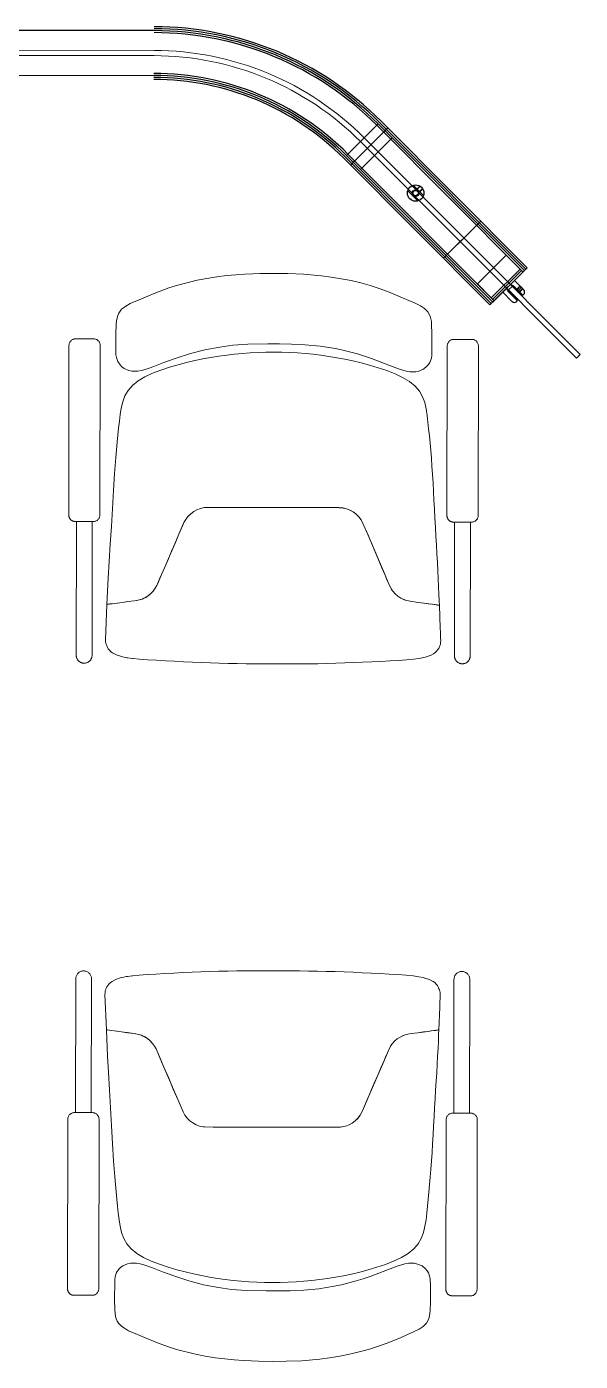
# Model space of a CAD drawing. Header units: inches. Extents: x 54 to 199, y 70 to 109.
# Drawn here: x 133.1 to 133.941, y 78.451 to 80.479 of the extents above; entities that cross this region are included whole.
import ezdxf
from ezdxf.enums import TextEntityAlignment as Align

# ---------------------------------------------------------------- set-up
doc = ezdxf.new("R2010")
doc.units = ezdxf.units.IN
doc.header["$MEASUREMENT"] = 0
for name, pattern in [('CENTER', [2, 1.25, -0.25, 0.25, -0.25]), ('DASHED', [0.75, 0.5, -0.25]), ('DASHED2', [0.375, 0.25, -0.125]), ('HIDDEN', [0.375, 0.25, -0.125]), ('HIDDEN2', [0.1875, 0.125, -0.0625])]:
    doc.linetypes.add(name, pattern=pattern)
doc.layers.add('GLASS-EEE', color=140, linetype='Continuous', lineweight=5)
doc.layers.add('HIDDEN-EEE', color=6, linetype='HIDDEN', lineweight=9)
doc.layers.add('GOLDCLADDING', color=7, linetype='Continuous', true_color=0xffc20a)
doc.layers.add('hatch', color=2, linetype='Continuous')
doc.styles.add('ROMANS', font='romans.shx')

# ---------------------------------------------------------------- blocks, each defined once
blk = doc.blocks.new('GRWRFHRH')
at = {"color": 252, "ltscale": 3}
for p, q in [((-6.6849, 7.8037), (-8.4485, 7.8063)), ((-8.4486, 7.7383), (-6.685, 7.7357)), ((-6.1179, 7.4435), (-6.34, 7.6662)), ((-6.3864, 7.5994), (-6.3297, 7.6559)), ((-6.1243, 7.4371), (-6.3464, 7.6599)), ((-6.1221, 7.4392), (-6.3443, 7.662)), ((-6.12, 7.4414), (-6.3421, 7.6641)), ((-6.3967, 7.6098), (-6.1746, 7.387)), ((-6.3945, 7.6119), (-6.1724, 7.3891)), ((-6.3924, 7.614), (-6.1703, 7.3912)), ((-6.3903, 7.6161), (-6.1682, 7.3933)), ((-6.2452, 7.4578), (-6.1885, 7.5143)), ((-6.1746, 7.387), (-6.1179, 7.4435)), ((-6.1724, 7.3976), (-6.1285, 7.4414)), ((-6.1703, 7.3955), (-6.1264, 7.4392)), ((-6.1703, 7.3912), (-6.1221, 7.4392)), ((-6.1374, 7.4241), (-6.1551, 7.4064)), ((-6.1321, 7.3954), (-6.1462, 7.4096)), ((-6.1264, 7.4011), (-6.1406, 7.4152)), ((-6.1264, 7.4011), (-6.125, 7.4025)), ((-6.1321, 7.3954), (-6.1335, 7.394))]:
    blk.add_line(p, q, dxfattribs=at)
at = {"color": 252, "linetype": 'DASHED2', "ltscale": 50}
for p, q in [((-6.3443, 7.662), (-6.3924, 7.614)), ((-6.3464, 7.6599), (-6.3903, 7.6161)), ((-6.3252, 7.6386), (-6.3464, 7.6599)), ((-6.3231, 7.6408), (-6.3443, 7.662)), ((-6.3712, 7.5928), (-6.3231, 7.6408)), ((-6.3691, 7.5949), (-6.3252, 7.6386)), ((-6.3924, 7.614), (-6.3712, 7.5928)), ((-6.3903, 7.6161), (-6.3691, 7.5949)), ((-6.1497, 7.4626), (-6.1936, 7.4188)), ((-6.1285, 7.4414), (-6.1497, 7.4626)), ((-6.1724, 7.3976), (-6.1285, 7.4414)), ((-6.1936, 7.4188), (-6.1724, 7.3976))]:
    blk.add_line(p, q, dxfattribs=at)
at = {"color": 252, "linetype": 'ByBlock'}
for p, q in [((-6.2909, 7.5689), (-6.2754, 7.5533)), ((-6.2994, 7.5604), (-6.2839, 7.5449))]:
    blk.add_line(p, q, dxfattribs=at)
at = {"color": 252, "linetype": 'HIDDEN2', "ltscale": 0.2}
for p, q in [((-6.281, 7.5676), (-6.2853, 7.5633)), ((-6.2806, 7.5673), (-6.285, 7.5629)), ((-6.277, 7.5638), (-6.2814, 7.5594)), ((-6.2767, 7.5633), (-6.2811, 7.559)), ((-6.2767, 7.5633), (-6.2811, 7.559)), ((-6.1476, 7.4096), (-6.1491, 7.4124)), ((-6.1476, 7.4082), (-6.1392, 7.4166)), ((-6.1469, 7.4089), (-6.1476, 7.4096)), ((-6.1406, 7.4166), (-6.1434, 7.4181)), ((-6.1399, 7.4159), (-6.1406, 7.4166)), ((-6.1289, 7.4156), (-6.1335, 7.411)), ((-6.1285, 7.4152), (-6.1331, 7.4106)), ((-6.125, 7.4117), (-6.1296, 7.4071)), ((-6.1247, 7.4113), (-6.1293, 7.4067))]:
    blk.add_line(p, q, dxfattribs=at)
at = {"color": 252, "ltscale": 0.2}
for p, q in [((-6.1476, 7.4082), (-6.1328, 7.3933)), ((-6.1392, 7.4166), (-6.1243, 7.4018))]:
    blk.add_line(p, q, dxfattribs=at)
at = {"color": 252, "linetype": 'ByBlock'}
blk.add_circle((-6.2874, 7.5569), 0.0125, dxfattribs=at)
at = {"color": 252, "ltscale": 3}
for radius in [0.005, 0.004]:
    blk.add_circle((-6.2874, 7.5569), radius, dxfattribs=at)
for radius in [0.488, 0.485, 0.482, 0.479, 0.417, 0.414, 0.411, 0.408]:
    blk.add_arc((-6.6856, 7.3217), radius, 44.915, 89.915, dxfattribs=at)
at = {"layer": 'GLASS-EEE', "color": 252, "ltscale": 3}
for p, q in [((-6.6849, 7.7737), (-7.0329, 7.7742)), ((-7.0329, 7.7662), (-6.6849, 7.7657)), ((-6.3712, 7.6352), (-6.0429, 7.3059)), ((-6.0372, 7.3116), (-6.3655, 7.6408)), ((-6.0429, 7.3059), (-6.0372, 7.3116))]:
    blk.add_line(p, q, dxfattribs=at)
for radius in [0.452, 0.444]:
    blk.add_arc((-6.6856, 7.3217), radius, 44.915, 89.915, dxfattribs=at)
at = {"layer": 'hatch', "color": 252}
for p, q in [((-6.1232, 7.4099), (-6.1374, 7.4241)), ((-6.141, 7.3922), (-6.1551, 7.4064)), ((-6.1476, 7.4082), (-6.1392, 7.4166)), ((-6.1293, 7.4067), (-6.1335, 7.411)), ((-6.1247, 7.4113), (-6.1289, 7.4156)), ((-6.1243, 7.4018), (-6.1233, 7.4028)), ((-6.1328, 7.3933), (-6.1339, 7.3922))]:
    blk.add_line(p, q, dxfattribs=at)
at = {"layer": 'hatch', "color": 252, "linetype": 'CENTER'}
blk.add_line((-6.1258, 7.4144), (-6.1325, 7.4078), dxfattribs=at)
at = {"layer": 'hatch', "color": 252}
for centre, start, end in [((-6.1268, 7.4064), 314.915, 44.915), ((-6.1374, 7.3958), 224.915, 314.915)]:
    blk.add_arc(centre, 0.005, start, end, dxfattribs=at)
at = {"layer": 'HIDDEN-EEE', "color": 252, "linetype": 'DASHED', "ltscale": 5}
blk.add_line((-6.2097, 7.4931), (-6.2239, 7.479), dxfattribs=at)
at = {"layer": 'HIDDEN-EEE', "color": 252, "linetype": 'HIDDEN2', "ltscale": 300}
for p, q in [((-6.6195, 7.4245, 0.4194), (-6.6485, 7.4171, 0.4194)), ((-6.6047, 7.4272, 0.4194), (-6.6195, 7.4245, 0.4194)), ((-6.5894, 7.4298, 0.4194), (-6.6047, 7.4272, 0.4194)), ((-6.5748, 7.4315, 0.4194), (-6.5894, 7.4298, 0.4194)), ((-6.5605, 7.4328, 0.4194), (-6.5748, 7.4315, 0.4194)), ((-6.5471, 7.4338, 0.4194), (-6.5605, 7.4328, 0.4194)), ((-6.5349, 7.4344, 0.4194), (-6.5471, 7.4338, 0.4194)), ((-6.5236, 7.4348, 0.4194), (-6.5349, 7.4344, 0.4194)), ((-6.5025, 7.4349, 0.4194), (-6.5236, 7.4348, 0.4194)), ((-6.4815, 7.4347, 0.4194), (-6.5025, 7.4349, 0.4194)), ((-6.458, 7.4337, 0.4194), (-6.4815, 7.4347, 0.4194)), ((-6.4304, 7.4312, 0.4194), (-6.458, 7.4337, 0.4194)), ((-6.4156, 7.4293, 0.4194), (-6.4304, 7.4312, 0.4194)), ((-6.4003, 7.4267, 0.4194), (-6.4156, 7.4293, 0.4194)), ((-6.3856, 7.4239, 0.4194), (-6.4003, 7.4267, 0.4194)), ((-6.3709, 7.4203, 0.4194), (-6.3856, 7.4239, 0.4194)), ((-6.6872, 7.4035, 0.4194), (-6.7077, 7.3947, 0.4194)), ((-6.6757, 7.4079, 0.4194), (-6.6872, 7.4035, 0.4194)), ((-6.6622, 7.4128, 0.4194), (-6.6757, 7.4079, 0.4194)), ((-6.6485, 7.4171, 0.4194), (-6.6622, 7.4128, 0.4194)), ((-6.3566, 7.4164, 0.4194), (-6.3709, 7.4203, 0.4194)), ((-6.3429, 7.412, 0.4194), (-6.3566, 7.4164, 0.4194)), ((-6.33, 7.4073, 0.4194), (-6.3429, 7.412, 0.4194)), ((-6.318, 7.4025, 0.4194), (-6.33, 7.4073, 0.4194)), ((-6.3071, 7.3979, 0.4194), (-6.318, 7.4025, 0.4194)), ((-6.7315, 7.3827, 0.4194), (-6.7343, 7.3803, 0.4194)), ((-6.7277, 7.3853, 0.4194), (-6.7315, 7.3827, 0.4194)), ((-6.7213, 7.3889, 0.4194), (-6.7277, 7.3853, 0.4194)), ((-6.7077, 7.3947, 0.4194), (-6.7213, 7.3889, 0.4194)), ((-6.2975, 7.3937, 0.4194), (-6.3071, 7.3979, 0.4194)), ((-6.2893, 7.3901, 0.4194), (-6.2975, 7.3937, 0.4194)), ((-6.2798, 7.3854, 0.4194), (-6.2893, 7.3901, 0.4194)), ((-6.2738, 7.3815, 0.4194), (-6.2798, 7.3854, 0.4194)), ((-6.7419, 7.363, 0.4194), (-6.7423, 7.3574, 0.4194)), ((-6.741, 7.3673, 0.4194), (-6.7419, 7.363, 0.4194)), ((-6.7401, 7.371, 0.4194), (-6.741, 7.3673, 0.4194)), ((-6.7384, 7.3745, 0.4194), (-6.7401, 7.371, 0.4194)), ((-6.7366, 7.3776, 0.4194), (-6.7384, 7.3745, 0.4194)), ((-6.7343, 7.3803, 0.4194), (-6.7366, 7.3776, 0.4194)), ((-6.2687, 7.3764, 0.4194), (-6.2738, 7.3815, 0.4194)), ((-6.2653, 7.3698, 0.4194), (-6.2687, 7.3764, 0.4194)), ((-6.2635, 7.3617, 0.4194), (-6.2653, 7.3698, 0.4194)), ((-6.2631, 7.3561, 0.4194), (-6.2635, 7.3617, 0.4194)), ((-6.7425, 7.3534, 0.4194), (-6.7427, 7.3459, 0.4194)), ((-6.7427, 7.3459, 0.4194), (-6.7427, 7.3111, 0.4194)), ((-6.7427, 7.3459, 0.4194), (-6.7427, 7.3459, 0.4194)), ((-6.7423, 7.3574, 0.4194), (-6.7425, 7.3534, 0.4194)), ((-6.2628, 7.3447, 0.4194), (-6.2631, 7.3561, 0.4194)), ((-6.2627, 7.3362, 0.4194), (-6.2628, 7.3447, 0.4194)), ((-6.8145, 7.0678), (-6.8141, 7.3255)), ((-6.8041, 7.3354), (-6.7767, 7.3354)), ((-6.7667, 7.3254), (-6.7671, 7.0677)), ((-6.6076, 7.3188, 0.4194), (-6.5849, 7.323, 0.4194)), ((-6.5849, 7.323, 0.4194), (-6.565, 7.3256, 0.4194)), ((-6.565, 7.3256, 0.4194), (-6.5422, 7.3273, 0.4194)), ((-6.5422, 7.3273, 0.4194), (-6.5122, 7.328, 0.4194)), ((-6.5122, 7.328, 0.4194), (-6.4941, 7.3278, 0.4194)), ((-6.4941, 7.3278, 0.4194), (-6.476, 7.3275, 0.4194)), ((-6.476, 7.3275, 0.4194), (-6.4553, 7.3264, 0.4194)), ((-6.4553, 7.3264, 0.4194), (-6.4323, 7.3242, 0.4194)), ((-6.4323, 7.3242, 0.4194), (-6.4092, 7.3206, 0.4194)), ((-6.2629, 7.3183, 0.4194), (-6.2627, 7.3278, 0.4194)), ((-6.2627, 7.3278, 0.4194), (-6.2627, 7.3362, 0.4194)), ((-6.2394, 7.3246), (-6.2398, 7.067)), ((-6.202, 7.3346), (-6.2294, 7.3346)), ((-6.1924, 7.0669), (-6.192, 7.3245)), ((-6.7427, 7.3111, 0.4194), (-6.7421, 7.3073, 0.4194)), ((-6.7421, 7.3073, 0.4194), (-6.74, 7.3008, 0.4194)), ((-6.74, 7.3008, 0.4194), (-6.7363, 7.2958, 0.4194)), ((-6.6701, 7.2992, 0.4194), (-6.6512, 7.3062, 0.4194)), ((-6.6512, 7.3062, 0.4194), (-6.6297, 7.3131, 0.4194)), ((-6.6229, 7.3024), (-6.6355, 7.2995)), ((-6.6297, 7.3131, 0.4194), (-6.6076, 7.3188, 0.4194)), ((-6.6106, 7.305), (-6.6229, 7.3024)), ((-6.5985, 7.3071), (-6.6106, 7.305)), ((-6.5865, 7.3092), (-6.5985, 7.3071)), ((-6.5745, 7.3108), (-6.5865, 7.3092)), ((-6.5625, 7.3122), (-6.5745, 7.3108)), ((-6.5506, 7.3133), (-6.5625, 7.3122)), ((-6.5387, 7.3141), (-6.5506, 7.3133)), ((-6.5267, 7.3148), (-6.5387, 7.3141)), ((-6.5148, 7.3151), (-6.5267, 7.3148)), ((-6.5028, 7.3152), (-6.5148, 7.3151)), ((-6.4909, 7.315), (-6.5028, 7.3152)), ((-6.4789, 7.3146), (-6.4909, 7.315)), ((-6.467, 7.314), (-6.4789, 7.3146)), ((-6.455, 7.313), (-6.467, 7.314)), ((-6.4431, 7.3119), (-6.455, 7.313)), ((-6.4312, 7.3104), (-6.4431, 7.3119)), ((-6.4192, 7.3087), (-6.4312, 7.3104)), ((-6.4072, 7.3067), (-6.4192, 7.3087)), ((-6.4092, 7.3206, 0.4194), (-6.398, 7.3182, 0.4194)), ((-6.3951, 7.3044), (-6.4072, 7.3067)), ((-6.398, 7.3182, 0.4194), (-6.3759, 7.3124, 0.4194)), ((-6.3828, 7.3018), (-6.3951, 7.3044)), ((-6.3703, 7.2988), (-6.3828, 7.3018)), ((-6.3759, 7.3124, 0.4194), (-6.365, 7.309, 0.4194)), ((-6.365, 7.309, 0.4194), (-6.3545, 7.3054, 0.4194)), ((-6.3545, 7.3054, 0.4194), (-6.3279, 7.2953, 0.4194)), ((-6.2657, 7.2996, 0.4194), (-6.2635, 7.3061, 0.4194)), ((-6.2635, 7.3061, 0.4194), (-6.263, 7.3099, 0.4194)), ((-6.263, 7.3099, 0.4194), (-6.2629, 7.3183, 0.4194)), ((-6.7363, 7.2958, 0.4194), (-6.7337, 7.2929, 0.4194)), ((-6.7337, 7.2929, 0.4194), (-6.7304, 7.2904, 0.4194)), ((-6.7304, 7.2904, 0.4194), (-6.7234, 7.2875, 0.4194)), ((-6.7234, 7.2875, 0.4194), (-6.7188, 7.2863, 0.4194)), ((-6.7188, 7.2863, 0.4194), (-6.7137, 7.2862, 0.4194)), ((-6.7137, 7.2862, 0.4194), (-6.7095, 7.2863, 0.4194)), ((-6.7095, 7.2863, 0.4194), (-6.7039, 7.2873, 0.4194)), ((-6.7039, 7.2873, 0.4194), (-6.6982, 7.2888, 0.4194)), ((-6.6871, 7.2831), (-6.6987, 7.2776)), ((-6.6982, 7.2888, 0.4194), (-6.6922, 7.2907, 0.4194)), ((-6.6922, 7.2907, 0.4194), (-6.6853, 7.2934, 0.4194)), ((-6.6745, 7.288), (-6.6871, 7.2831)), ((-6.6853, 7.2934, 0.4194), (-6.6701, 7.2992, 0.4194)), ((-6.6614, 7.2923), (-6.6745, 7.288)), ((-6.6483, 7.2961), (-6.6614, 7.2923)), ((-6.6355, 7.2995), (-6.6483, 7.2961)), ((-6.3574, 7.2953), (-6.3703, 7.2988)), ((-6.3443, 7.2915), (-6.3574, 7.2953)), ((-6.3313, 7.2871), (-6.3443, 7.2915)), ((-6.3187, 7.2822), (-6.3313, 7.2871)), ((-6.3279, 7.2953, 0.4194), (-6.3136, 7.2897, 0.4194)), ((-6.3071, 7.2766), (-6.3187, 7.2822)), ((-6.3136, 7.2897, 0.4194), (-6.3019, 7.2863, 0.4194)), ((-6.3019, 7.2863, 0.4194), (-6.2963, 7.2852, 0.4194)), ((-6.2963, 7.2852, 0.4194), (-6.287, 7.2852, 0.4194)), ((-6.287, 7.2852, 0.4194), (-6.2824, 7.2864, 0.4194)), ((-6.2824, 7.2864, 0.4194), (-6.2754, 7.2892, 0.4194)), ((-6.2754, 7.2892, 0.4194), (-6.2703, 7.2937, 0.4194)), ((-6.2703, 7.2937, 0.4194), (-6.2676, 7.2965, 0.4194)), ((-6.2676, 7.2965, 0.4194), (-6.2657, 7.2996, 0.4194)), ((-6.7177, 7.2646), (-6.7243, 7.257)), ((-6.7091, 7.2715), (-6.7177, 7.2646)), ((-6.6987, 7.2776), (-6.7091, 7.2715)), ((-6.2968, 7.2704), (-6.3071, 7.2766)), ((-6.2882, 7.2635), (-6.2968, 7.2704)), ((-6.2816, 7.2558), (-6.2882, 7.2635)), ((-6.7291, 7.2486), (-6.7325, 7.2397)), ((-6.7243, 7.257), (-6.7291, 7.2486)), ((-6.2769, 7.2474), (-6.2816, 7.2558)), ((-6.2736, 7.2385), (-6.2769, 7.2474)), ((-6.7363, 7.2203), (-6.7375, 7.2102)), ((-6.7348, 7.2302), (-6.7363, 7.2203)), ((-6.7325, 7.2397), (-6.7348, 7.2302)), ((-6.2713, 7.229), (-6.2736, 7.2385)), ((-6.2698, 7.2191), (-6.2713, 7.229)), ((-6.7387, 7.1998), (-6.7398, 7.1891)), ((-6.7375, 7.2102), (-6.7387, 7.1998)), ((-6.2687, 7.209), (-6.2698, 7.2191)), ((-6.2676, 7.1986), (-6.2687, 7.209)), ((-6.7398, 7.1891), (-6.7409, 7.1782)), ((-6.2665, 7.1879), (-6.2676, 7.1986)), ((-6.2655, 7.177), (-6.2665, 7.1879)), ((-6.742, 7.1669), (-6.743, 7.1553)), ((-6.7409, 7.1782), (-6.742, 7.1669)), ((-6.2644, 7.1657), (-6.2655, 7.177)), ((-6.2635, 7.154), (-6.2644, 7.1657)), ((-6.743, 7.1553), (-6.7448, 7.1308)), ((-6.2626, 7.142), (-6.2635, 7.154)), ((-6.2618, 7.1295), (-6.2626, 7.142)), ((-6.7448, 7.1308), (-6.7465, 7.1048)), ((-6.261, 7.1167), (-6.2618, 7.1295)), ((-6.7465, 7.1048), (-6.7481, 7.0778)), ((-6.2602, 7.1035), (-6.261, 7.1167)), ((-6.2595, 7.0901), (-6.2602, 7.1035)), ((-6.7481, 7.0778), (-6.7497, 7.0504)), ((-6.6143, 7.0778), (-6.6198, 7.0757)), ((-6.6197, 7.0757), (-6.6143, 7.0778)), ((-6.6087, 7.079), (-6.6143, 7.0778)), ((-6.6143, 7.0778), (-6.6087, 7.079)), ((-6.6067, 7.0791), (-6.6087, 7.079)), ((-6.6087, 7.079), (-6.6067, 7.0791)), ((-6.5938, 7.0793), (-6.6067, 7.0791)), ((-6.6067, 7.0791), (-6.5938, 7.0793)), ((-6.4131, 7.0789), (-6.5938, 7.0793)), ((-6.5938, 7.0793), (-6.413, 7.0789)), ((-6.4039, 7.0789), (-6.4131, 7.0789)), ((-6.413, 7.0789), (-6.4039, 7.0788)), ((-6.4001, 7.0786), (-6.4039, 7.0789)), ((-6.4039, 7.0788), (-6.4001, 7.0786)), ((-6.3926, 7.0772), (-6.4001, 7.0786)), ((-6.4001, 7.0786), (-6.3982, 7.0784)), ((-6.3982, 7.0784), (-6.3926, 7.0772)), ((-6.2588, 7.0765), (-6.2595, 7.0901)), ((-6.7771, 7.0578), (-6.8045, 7.0578)), ((-6.8028, 7.0578), (-6.8031, 6.8545)), ((-6.7788, 7.0578), (-6.7791, 6.8545)), ((-6.6367, 7.0611), (-6.6394, 7.0561)), ((-6.6394, 7.0561), (-6.6367, 7.0611)), ((-6.6367, 7.0611), (-6.633, 7.0659)), ((-6.6333, 7.0656), (-6.6367, 7.0611)), ((-6.6297, 7.0692), (-6.6333, 7.0656)), ((-6.633, 7.0659), (-6.6292, 7.0697)), ((-6.6292, 7.0697), (-6.6297, 7.0692)), ((-6.6246, 7.0731), (-6.6292, 7.0697)), ((-6.6292, 7.0697), (-6.6246, 7.0731)), ((-6.6198, 7.0757), (-6.6246, 7.0731)), ((-6.6246, 7.0731), (-6.6197, 7.0757)), ((-6.3871, 7.0751), (-6.3926, 7.0772)), ((-6.3926, 7.0772), (-6.3872, 7.0751)), ((-6.3872, 7.0751), (-6.3823, 7.0724)), ((-6.3823, 7.0725), (-6.3871, 7.0751)), ((-6.3777, 7.069), (-6.3823, 7.0725)), ((-6.3823, 7.0724), (-6.3777, 7.069)), ((-6.3737, 7.065), (-6.3777, 7.069)), ((-6.3777, 7.069), (-6.374, 7.0653)), ((-6.374, 7.0653), (-6.3703, 7.0604)), ((-6.3703, 7.0604), (-6.3737, 7.065)), ((-6.3669, 7.0539), (-6.3703, 7.0604)), ((-6.3703, 7.0604), (-6.3669, 7.0539)), ((-6.258, 7.0629), (-6.2588, 7.0765)), ((-6.2573, 7.0492), (-6.258, 7.0629)), ((-6.7497, 7.0504), (-6.7514, 7.0232)), ((-6.6544, 7.0216), (-6.647, 7.0387)), ((-6.647, 7.0387), (-6.6525, 7.0258)), ((-6.647, 7.0387), (-6.6394, 7.0561)), ((-6.641, 7.0525), (-6.647, 7.0387)), ((-6.6394, 7.0561), (-6.641, 7.0525)), ((-6.3601, 7.0379), (-6.3669, 7.0539)), ((-6.3669, 7.0539), (-6.3592, 7.0359)), ((-6.3348, 6.9786), (-6.3601, 7.0379)), ((-6.2565, 7.0355), (-6.2573, 7.0492)), ((-6.2298, 7.0569), (-6.2024, 7.0569)), ((-6.2281, 7.0569), (-6.2284, 6.8537)), ((-6.2041, 7.0569), (-6.2044, 6.8536)), ((-6.7514, 7.0232), (-6.7531, 6.9969)), ((-6.6614, 7.0052), (-6.6544, 7.0216)), ((-6.6525, 7.0258), (-6.6582, 7.0127)), ((-6.3592, 7.0359), (-6.3546, 7.025)), ((-6.3546, 7.025), (-6.349, 7.0119)), ((-6.2557, 7.022), (-6.2565, 7.0355)), ((-6.255, 7.0086), (-6.2557, 7.022)), ((-6.7531, 6.9969), (-6.7545, 6.9719)), ((-6.6687, 6.9884), (-6.6614, 7.0052)), ((-6.6636, 7.0002), (-6.6687, 6.9884)), ((-6.6582, 7.0127), (-6.6636, 7.0002)), ((-6.349, 7.0119), (-6.3437, 6.9994)), ((-6.3437, 6.9994), (-6.3386, 6.9875)), ((-6.2542, 6.9956), (-6.255, 7.0086)), ((-6.6736, 6.9771), (-6.6782, 6.9664)), ((-6.676, 6.9716), (-6.6687, 6.9884)), ((-6.6687, 6.9884), (-6.6736, 6.9771)), ((-6.3386, 6.9875), (-6.3338, 6.9762)), ((-6.3315, 6.9707), (-6.3348, 6.9786)), ((-6.3338, 6.9762), (-6.3291, 6.9653)), ((-6.2536, 6.9829), (-6.2542, 6.9956)), ((-6.253, 6.9706), (-6.2536, 6.9829)), ((-6.7545, 6.9719), (-6.7564, 6.9319)), ((-6.6831, 6.9563), (-6.686, 6.9522)), ((-6.686, 6.9522), (-6.6831, 6.9563)), ((-6.6807, 6.9607), (-6.6831, 6.9563)), ((-6.6831, 6.9563), (-6.6807, 6.9607)), ((-6.6807, 6.9607), (-6.676, 6.9716)), ((-6.6782, 6.9664), (-6.6807, 6.9607)), ((-6.3291, 6.9653), (-6.3315, 6.9707)), ((-6.3268, 6.9598), (-6.3291, 6.9653)), ((-6.3291, 6.9653), (-6.3268, 6.9598)), ((-6.3244, 6.9554), (-6.3268, 6.9598)), ((-6.3268, 6.9598), (-6.3224, 6.9525)), ((-6.2524, 6.9588), (-6.253, 6.9706)), ((-6.2519, 6.9476), (-6.2524, 6.9588)), ((-6.7333, 6.9349), (-6.724, 6.9362)), ((-6.7247, 6.9361), (-6.7333, 6.9349)), ((-6.7145, 6.9374), (-6.7247, 6.9361)), ((-6.724, 6.9362), (-6.7145, 6.9374)), ((-6.7145, 6.9374), (-6.7068, 6.9388)), ((-6.7116, 6.9378), (-6.7145, 6.9374)), ((-6.703, 6.94), (-6.7116, 6.9378)), ((-6.7068, 6.9388), (-6.702, 6.9404)), ((-6.7002, 6.9412), (-6.703, 6.94)), ((-6.702, 6.9404), (-6.6975, 6.9425)), ((-6.6933, 6.9453), (-6.7002, 6.9412)), ((-6.6975, 6.9425), (-6.6933, 6.9453)), ((-6.6933, 6.9453), (-6.6898, 6.9482)), ((-6.6914, 6.9468), (-6.6933, 6.9453)), ((-6.686, 6.9522), (-6.6914, 6.9468)), ((-6.6898, 6.9482), (-6.686, 6.9522)), ((-6.3224, 6.9525), (-6.3244, 6.9554)), ((-6.3215, 6.9513), (-6.3224, 6.9525)), ((-6.3224, 6.9525), (-6.3181, 6.9475)), ((-6.3178, 6.9472), (-6.3215, 6.9513)), ((-6.3181, 6.9475), (-6.3143, 6.9443)), ((-6.3143, 6.9443), (-6.3178, 6.9472)), ((-6.3101, 6.9415), (-6.3143, 6.9443)), ((-6.3143, 6.9443), (-6.3101, 6.9415)), ((-6.3052, 6.9392), (-6.3101, 6.9415)), ((-6.3101, 6.9415), (-6.3046, 6.939)), ((-6.3008, 6.9377), (-6.3052, 6.9392)), ((-6.3046, 6.939), (-6.3008, 6.9377)), ((-6.2931, 6.9363), (-6.3008, 6.9377)), ((-6.3008, 6.9377), (-6.2958, 6.9367)), ((-6.2958, 6.9367), (-6.2931, 6.9363)), ((-6.2829, 6.9349), (-6.2931, 6.9363)), ((-6.2931, 6.9363), (-6.2829, 6.9349)), ((-6.2515, 6.937), (-6.2519, 6.9476)), ((-6.2512, 6.9306), (-6.2515, 6.937)), ((-6.7564, 6.9319), (-6.7587, 6.8781)), ((-6.7564, 6.9319), (-6.7487, 6.9329)), ((-6.7556, 6.932), (-6.7564, 6.9319)), ((-6.7564, 6.9319), (-6.7564, 6.9319)), ((-6.7547, 6.9321), (-6.7556, 6.932)), ((-6.7519, 6.9325), (-6.7547, 6.9321)), ((-6.7487, 6.9329), (-6.7519, 6.9325)), ((-6.7487, 6.9329), (-6.7333, 6.9349)), ((-6.7402, 6.934), (-6.7487, 6.9329)), ((-6.7333, 6.9349), (-6.7402, 6.934)), ((-6.275, 6.9338), (-6.2829, 6.9349)), ((-6.2829, 6.9349), (-6.2743, 6.9337)), ((-6.2681, 6.9329), (-6.275, 6.9338)), ((-6.2743, 6.9337), (-6.2675, 6.9328)), ((-6.2628, 6.9322), (-6.2681, 6.9329)), ((-6.2675, 6.9328), (-6.2623, 6.9321)), ((-6.259, 6.9316), (-6.2628, 6.9322)), ((-6.2623, 6.9321), (-6.2584, 6.9316)), ((-6.2562, 6.9313), (-6.259, 6.9316)), ((-6.2584, 6.9316), (-6.2558, 6.9312)), ((-6.2543, 6.931), (-6.2562, 6.9313)), ((-6.2558, 6.9312), (-6.2539, 6.9309)), ((-6.2532, 6.9308), (-6.2543, 6.931)), ((-6.2539, 6.9309), (-6.2512, 6.9306)), ((-6.252, 6.9307), (-6.2532, 6.9308)), ((-6.2512, 6.9306), (-6.252, 6.9307)), ((-6.25, 6.8957), (-6.2512, 6.9306)), ((-6.2498, 6.8899), (-6.25, 6.8957)), ((-6.7587, 6.8781), (-6.7584, 6.8751)), ((-6.7584, 6.8751), (-6.7582, 6.8731)), ((-6.2494, 6.8805), (-6.2498, 6.8899)), ((-6.2495, 6.8738), (-6.2492, 6.8768)), ((-6.2492, 6.8768), (-6.2494, 6.8805)), ((-6.7582, 6.8731), (-6.7577, 6.8712)), ((-6.7577, 6.8712), (-6.7568, 6.8692)), ((-6.7568, 6.8692), (-6.7557, 6.8664)), ((-6.7557, 6.8664), (-6.7545, 6.8644)), ((-6.7545, 6.8644), (-6.7527, 6.8624)), ((-6.7527, 6.8624), (-6.7504, 6.86)), ((-6.7504, 6.86), (-6.7479, 6.8582)), ((-6.7479, 6.8582), (-6.7441, 6.8562)), ((-6.7441, 6.8562), (-6.741, 6.8547)), ((-6.741, 6.8547), (-6.7358, 6.8531)), ((-6.267, 6.8535), (-6.2639, 6.8549)), ((-6.2639, 6.8549), (-6.2601, 6.8569)), ((-6.2601, 6.8569), (-6.2576, 6.8587)), ((-6.2576, 6.8587), (-6.2553, 6.8612)), ((-6.2553, 6.8612), (-6.2535, 6.8631)), ((-6.2535, 6.8631), (-6.2523, 6.8651)), ((-6.2523, 6.8651), (-6.2511, 6.8679)), ((-6.2511, 6.8679), (-6.2502, 6.8699)), ((-6.2502, 6.8699), (-6.2497, 6.8718)), ((-6.2497, 6.8718), (-6.2495, 6.8738)), ((-6.7358, 6.8531), (-6.7329, 6.8522)), ((-6.7329, 6.8522), (-6.7303, 6.8517)), ((-6.7303, 6.8517), (-6.7263, 6.8509)), ((-6.7263, 6.8509), (-6.7247, 6.8508)), ((-6.7247, 6.8508), (-6.7175, 6.8497)), ((-6.7175, 6.8497), (-6.7164, 6.8498)), ((-6.7164, 6.8498), (-6.7068, 6.8486)), ((-6.7068, 6.8486), (-6.6946, 6.8477)), ((-6.6946, 6.8477), (-6.6813, 6.8469)), ((-6.6813, 6.8469), (-6.6676, 6.8462)), ((-6.6676, 6.8462), (-6.6539, 6.8454)), ((-6.6539, 6.8454), (-6.6402, 6.8447)), ((-6.6402, 6.8447), (-6.6265, 6.844)), ((-6.6265, 6.844), (-6.6129, 6.8434)), ((-6.6129, 6.8434), (-6.5993, 6.8429)), ((-6.5993, 6.8429), (-6.5857, 6.8425)), ((-6.5857, 6.8425), (-6.5721, 6.8421)), ((-6.5721, 6.8421), (-6.5585, 6.8419)), ((-6.5585, 6.8419), (-6.5449, 6.8417)), ((-6.5449, 6.8417), (-6.5313, 6.8416)), ((-6.5313, 6.8416), (-6.5176, 6.8416)), ((-6.5176, 6.8416), (-6.504, 6.8415)), ((-6.504, 6.8415), (-6.4904, 6.8415)), ((-6.4904, 6.8415), (-6.4768, 6.8415)), ((-6.4768, 6.8415), (-6.4632, 6.8415)), ((-6.4632, 6.8415), (-6.4496, 6.8416)), ((-6.4496, 6.8416), (-6.436, 6.8418)), ((-6.436, 6.8418), (-6.4224, 6.842)), ((-6.4224, 6.842), (-6.4088, 6.8424)), ((-6.4088, 6.8424), (-6.3952, 6.8429)), ((-6.3952, 6.8429), (-6.3816, 6.8434)), ((-6.3816, 6.8434), (-6.3679, 6.844)), ((-6.3679, 6.844), (-6.3542, 6.8447)), ((-6.3542, 6.8447), (-6.3404, 6.8453)), ((-6.3404, 6.8453), (-6.3267, 6.846)), ((-6.3267, 6.846), (-6.3135, 6.8467)), ((-6.3135, 6.8467), (-6.3013, 6.8476)), ((-6.3013, 6.8476), (-6.2906, 6.8486)), ((-6.2906, 6.8486), (-6.2818, 6.8498)), ((-6.2818, 6.8498), (-6.2751, 6.851)), ((-6.2751, 6.851), (-6.2711, 6.8523)), ((-6.2711, 6.8523), (-6.267, 6.8535)), ((-6.7172, 6.3675), (-6.7075, 6.3685)), ((-6.7075, 6.3685), (-6.6953, 6.3694)), ((-6.6953, 6.3694), (-6.6821, 6.3702)), ((-6.6821, 6.3702), (-6.6683, 6.3709)), ((-6.6683, 6.3709), (-6.6546, 6.3716)), ((-6.6546, 6.3716), (-6.6409, 6.3723)), ((-6.6409, 6.3723), (-6.6272, 6.3729)), ((-6.6272, 6.3729), (-6.6136, 6.3735)), ((-6.6136, 6.3735), (-6.6, 6.374)), ((-6.6, 6.374), (-6.5864, 6.3744)), ((-6.5864, 6.3744), (-6.5728, 6.3747)), ((-6.5728, 6.3747), (-6.5591, 6.3749)), ((-6.5591, 6.3749), (-6.5455, 6.375)), ((-6.5455, 6.375), (-6.5319, 6.375)), ((-6.5319, 6.375), (-6.5183, 6.375)), ((-6.5183, 6.375), (-6.5047, 6.375)), ((-6.5047, 6.375), (-6.4911, 6.375)), ((-6.4911, 6.375), (-6.4775, 6.375)), ((-6.4775, 6.375), (-6.4639, 6.3749)), ((-6.4639, 6.3749), (-6.4503, 6.3748)), ((-6.4503, 6.3748), (-6.4367, 6.3746)), ((-6.4367, 6.3746), (-6.4231, 6.3743)), ((-6.4231, 6.3743), (-6.4095, 6.3739)), ((-6.4095, 6.3739), (-6.3959, 6.3734)), ((-6.3959, 6.3734), (-6.3823, 6.3728)), ((-6.3823, 6.3728), (-6.3686, 6.3722)), ((-6.3686, 6.3722), (-6.3549, 6.3715)), ((-6.3549, 6.3715), (-6.3411, 6.3708)), ((-6.3411, 6.3708), (-6.3274, 6.3701)), ((-6.3274, 6.3701), (-6.3142, 6.3693)), ((-6.3142, 6.3693), (-6.302, 6.3684)), ((-6.302, 6.3684), (-6.2913, 6.3673)), ((-6.8042, 6.1597), (-6.8039, 6.363)), ((-6.7802, 6.1596), (-6.7799, 6.3629)), ((-6.7585, 6.3462), (-6.7576, 6.3481)), ((-6.7576, 6.3481), (-6.7565, 6.3509)), ((-6.7565, 6.3509), (-6.7552, 6.3529)), ((-6.7552, 6.3529), (-6.7534, 6.3549)), ((-6.7534, 6.3549), (-6.7511, 6.3573)), ((-6.7511, 6.3573), (-6.7486, 6.3591)), ((-6.7486, 6.3591), (-6.7449, 6.3611)), ((-6.7449, 6.3611), (-6.7417, 6.3626)), ((-6.7417, 6.3626), (-6.7365, 6.3642)), ((-6.7365, 6.3642), (-6.7336, 6.3651)), ((-6.7336, 6.3651), (-6.731, 6.3655)), ((-6.731, 6.3655), (-6.727, 6.3663)), ((-6.727, 6.3663), (-6.7254, 6.3664)), ((-6.7254, 6.3664), (-6.7182, 6.3675)), ((-6.7182, 6.3675), (-6.7172, 6.3675)), ((-6.2913, 6.3673), (-6.2825, 6.3661)), ((-6.2825, 6.3661), (-6.2758, 6.3649)), ((-6.2758, 6.3649), (-6.2718, 6.3636)), ((-6.2718, 6.3636), (-6.2678, 6.3624)), ((-6.2678, 6.3624), (-6.2646, 6.361)), ((-6.2646, 6.361), (-6.2609, 6.3589)), ((-6.2609, 6.3589), (-6.2584, 6.3571)), ((-6.2584, 6.3571), (-6.2561, 6.3547)), ((-6.2561, 6.3547), (-6.2543, 6.3527)), ((-6.2543, 6.3527), (-6.253, 6.3507)), ((-6.253, 6.3507), (-6.2519, 6.3479)), ((-6.2519, 6.3479), (-6.251, 6.346)), ((-6.2294, 6.1588), (-6.2291, 6.3621)), ((-6.2054, 6.1588), (-6.2051, 6.3621)), ((-6.7595, 6.3392), (-6.7592, 6.3422)), ((-6.7573, 6.2855), (-6.7595, 6.3392)), ((-6.7592, 6.3422), (-6.759, 6.3442)), ((-6.759, 6.3442), (-6.7585, 6.3462)), ((-6.251, 6.346), (-6.2505, 6.344)), ((-6.2502, 6.3354), (-6.2506, 6.3259)), ((-6.2505, 6.344), (-6.2503, 6.342)), ((-6.2503, 6.342), (-6.25, 6.339)), ((-6.25, 6.339), (-6.2502, 6.3354)), ((-6.2508, 6.3201), (-6.2522, 6.2853)), ((-6.2506, 6.3259), (-6.2508, 6.3201)), ((-6.7566, 6.2853), (-6.7573, 6.2855)), ((-6.7573, 6.2855), (-6.7496, 6.2844)), ((-6.7555, 6.2454), (-6.7573, 6.2855)), ((-6.7573, 6.2855), (-6.7573, 6.2855)), ((-6.7556, 6.2852), (-6.7566, 6.2853)), ((-6.7528, 6.2848), (-6.7556, 6.2852)), ((-6.7496, 6.2844), (-6.7528, 6.2848)), ((-6.7411, 6.2833), (-6.7496, 6.2844)), ((-6.7496, 6.2844), (-6.7343, 6.2823)), ((-6.7343, 6.2823), (-6.7411, 6.2833)), ((-6.7257, 6.2812), (-6.7343, 6.2823)), ((-6.7343, 6.2823), (-6.725, 6.2811)), ((-6.7155, 6.2798), (-6.7257, 6.2812)), ((-6.725, 6.2811), (-6.7155, 6.2798)), ((-6.7125, 6.2794), (-6.7155, 6.2798)), ((-6.7155, 6.2798), (-6.7078, 6.2784)), ((-6.704, 6.2771), (-6.7125, 6.2794)), ((-6.7078, 6.2784), (-6.703, 6.2768)), ((-6.7012, 6.2759), (-6.704, 6.2771)), ((-6.703, 6.2768), (-6.6985, 6.2746)), ((-6.6943, 6.2719), (-6.7012, 6.2759)), ((-6.6985, 6.2746), (-6.6943, 6.2719)), ((-6.6924, 6.2703), (-6.6943, 6.2719)), ((-6.6943, 6.2719), (-6.6908, 6.2689)), ((-6.687, 6.2649), (-6.6924, 6.2703)), ((-6.6908, 6.2689), (-6.687, 6.2649)), ((-6.3234, 6.2635), (-6.3191, 6.2685)), ((-6.3188, 6.2688), (-6.3225, 6.2648)), ((-6.3191, 6.2685), (-6.3153, 6.2717)), ((-6.3153, 6.2717), (-6.3188, 6.2688)), ((-6.3111, 6.2745), (-6.3153, 6.2717)), ((-6.3153, 6.2717), (-6.3111, 6.2745)), ((-6.3111, 6.2745), (-6.3056, 6.277)), ((-6.3062, 6.2768), (-6.3111, 6.2745)), ((-6.3018, 6.2782), (-6.3062, 6.2768)), ((-6.3056, 6.277), (-6.3018, 6.2783)), ((-6.2941, 6.2796), (-6.3018, 6.2782)), ((-6.3018, 6.2783), (-6.2968, 6.2792)), ((-6.2968, 6.2792), (-6.2941, 6.2796)), ((-6.2839, 6.281), (-6.2941, 6.2796)), ((-6.2941, 6.2796), (-6.2839, 6.281)), ((-6.2839, 6.281), (-6.2752, 6.2822)), ((-6.2759, 6.2821), (-6.2839, 6.281)), ((-6.2691, 6.283), (-6.2759, 6.2821)), ((-6.2752, 6.2822), (-6.2684, 6.2831)), ((-6.2638, 6.2837), (-6.2691, 6.283)), ((-6.2684, 6.2831), (-6.2632, 6.2838)), ((-6.2599, 6.2842), (-6.2638, 6.2837)), ((-6.2632, 6.2838), (-6.2594, 6.2843)), ((-6.2571, 6.2846), (-6.2599, 6.2842)), ((-6.2594, 6.2843), (-6.2567, 6.2847)), ((-6.2552, 6.2849), (-6.2571, 6.2846)), ((-6.2567, 6.2847), (-6.2549, 6.2849)), ((-6.2541, 6.285), (-6.2552, 6.2849)), ((-6.2549, 6.2849), (-6.2522, 6.2853)), ((-6.253, 6.2852), (-6.2541, 6.285)), ((-6.2529, 6.2682), (-6.2534, 6.257)), ((-6.2522, 6.2853), (-6.253, 6.2852)), ((-6.2525, 6.2788), (-6.2529, 6.2682)), ((-6.2522, 6.2853), (-6.2525, 6.2788)), ((-6.6841, 6.2608), (-6.687, 6.2649)), ((-6.687, 6.2649), (-6.6841, 6.2608)), ((-6.6817, 6.2564), (-6.6841, 6.2608)), ((-6.6841, 6.2608), (-6.6817, 6.2564)), ((-6.6793, 6.2507), (-6.6817, 6.2564)), ((-6.6817, 6.2564), (-6.677, 6.2455)), ((-6.6747, 6.24), (-6.6793, 6.2507)), ((-6.3349, 6.2398), (-6.3302, 6.2507)), ((-6.3302, 6.2507), (-6.3325, 6.2453)), ((-6.3278, 6.2563), (-6.3302, 6.2507)), ((-6.3302, 6.2507), (-6.3278, 6.2563)), ((-6.3278, 6.2563), (-6.3234, 6.2635)), ((-6.3255, 6.2607), (-6.3278, 6.2563)), ((-6.3234, 6.2635), (-6.3255, 6.2607)), ((-6.3225, 6.2648), (-6.3234, 6.2635)), ((-6.2534, 6.257), (-6.254, 6.2453)), ((-6.7542, 6.2205), (-6.7555, 6.2454)), ((-6.677, 6.2455), (-6.6698, 6.2287)), ((-6.6698, 6.2287), (-6.6747, 6.24)), ((-6.6648, 6.2168), (-6.6698, 6.2287)), ((-6.6698, 6.2287), (-6.6626, 6.2118)), ((-6.3359, 6.2375), (-6.3614, 6.1782)), ((-6.3448, 6.2167), (-6.3398, 6.2285)), ((-6.3398, 6.2285), (-6.3349, 6.2398)), ((-6.3325, 6.2453), (-6.3359, 6.2375)), ((-6.2547, 6.233), (-6.2554, 6.2203)), ((-6.254, 6.2453), (-6.2547, 6.233)), ((-6.7527, 6.1941), (-6.7542, 6.2205)), ((-6.6594, 6.2044), (-6.6648, 6.2168)), ((-6.6626, 6.2118), (-6.6556, 6.1955)), ((-6.3502, 6.2043), (-6.3448, 6.2167)), ((-6.2561, 6.2072), (-6.257, 6.1939)), ((-6.2554, 6.2203), (-6.2561, 6.2072)), ((-6.751, 6.1669), (-6.7527, 6.1941)), ((-6.6538, 6.1912), (-6.6594, 6.2044)), ((-6.6556, 6.1955), (-6.6483, 6.1783)), ((-6.6483, 6.1783), (-6.6538, 6.1912)), ((-6.3605, 6.1802), (-6.3558, 6.1911)), ((-6.3558, 6.1911), (-6.3502, 6.2043)), ((-6.257, 6.1939), (-6.2578, 6.1804)), ((-6.7495, 6.1395), (-6.751, 6.1669)), ((-6.6423, 6.1645), (-6.6483, 6.1783)), ((-6.6483, 6.1783), (-6.6408, 6.1609)), ((-6.3682, 6.1623), (-6.3605, 6.1802)), ((-6.3614, 6.1782), (-6.3682, 6.1623)), ((-6.2586, 6.1667), (-6.2594, 6.153)), ((-6.2578, 6.1804), (-6.2586, 6.1667)), ((-6.8159, 6.1497), (-6.8163, 5.892)), ((-6.7785, 6.1596), (-6.8059, 6.1597)), ((-6.7689, 5.892), (-6.7685, 6.1496)), ((-6.6408, 6.1609), (-6.6423, 6.1645)), ((-6.638, 6.1559), (-6.6408, 6.1609)), ((-6.6408, 6.1609), (-6.638, 6.1559)), ((-6.6346, 6.1513), (-6.638, 6.1559)), ((-6.638, 6.1559), (-6.6343, 6.151)), ((-6.631, 6.1477), (-6.6346, 6.1513)), ((-6.6343, 6.151), (-6.6306, 6.1473)), ((-6.6306, 6.1473), (-6.631, 6.1477)), ((-6.626, 6.1439), (-6.6306, 6.1473)), ((-6.6306, 6.1473), (-6.626, 6.1439)), ((-6.3791, 6.1472), (-6.3836, 6.1438)), ((-6.3836, 6.1438), (-6.3791, 6.1472)), ((-6.375, 6.1512), (-6.3791, 6.1472)), ((-6.3791, 6.1472), (-6.3753, 6.1509)), ((-6.3753, 6.1509), (-6.3716, 6.1558)), ((-6.3716, 6.1558), (-6.375, 6.1512)), ((-6.3682, 6.1623), (-6.3716, 6.1558)), ((-6.3716, 6.1558), (-6.3682, 6.1623)), ((-6.2594, 6.153), (-6.2602, 6.1393)), ((-6.2415, 5.8912), (-6.2411, 6.1488)), ((-6.2311, 6.1588), (-6.2037, 6.1588)), ((-6.1937, 6.1488), (-6.1941, 5.8911)), ((-6.748, 6.1125), (-6.7495, 6.1395)), ((-6.6211, 6.1412), (-6.626, 6.1439)), ((-6.626, 6.1439), (-6.6211, 6.1412)), ((-6.6157, 6.1391), (-6.6211, 6.1412)), ((-6.6211, 6.1412), (-6.6157, 6.1391)), ((-6.6101, 6.1379), (-6.6157, 6.1391)), ((-6.6157, 6.1391), (-6.6101, 6.1379)), ((-6.6081, 6.1378), (-6.6101, 6.1379)), ((-6.6101, 6.1379), (-6.6081, 6.1378)), ((-6.5952, 6.1375), (-6.6081, 6.1378)), ((-6.6081, 6.1378), (-6.5952, 6.1375)), ((-6.4145, 6.1374), (-6.5952, 6.1375)), ((-6.5952, 6.1375), (-6.4144, 6.1374)), ((-6.4053, 6.1374), (-6.4145, 6.1374)), ((-6.4144, 6.1374), (-6.4053, 6.1374)), ((-6.4015, 6.1377), (-6.4053, 6.1374)), ((-6.4053, 6.1374), (-6.4015, 6.1377)), ((-6.394, 6.1391), (-6.4015, 6.1377)), ((-6.4015, 6.1377), (-6.3996, 6.1378)), ((-6.3996, 6.1378), (-6.394, 6.1391)), ((-6.3885, 6.1411), (-6.394, 6.1391)), ((-6.394, 6.1391), (-6.3885, 6.1411)), ((-6.3836, 6.1438), (-6.3885, 6.1411)), ((-6.3885, 6.1411), (-6.3836, 6.1438)), ((-6.2609, 6.1258), (-6.2617, 6.1124)), ((-6.2602, 6.1393), (-6.2609, 6.1258)), ((-6.7464, 6.0865), (-6.748, 6.1125)), ((-6.2617, 6.1124), (-6.2625, 6.0992)), ((-6.7446, 6.062), (-6.7464, 6.0865)), ((-6.2633, 6.0863), (-6.2642, 6.0739)), ((-6.2625, 6.0992), (-6.2633, 6.0863)), ((-6.2642, 6.0739), (-6.2651, 6.0618)), ((-6.7436, 6.0504), (-6.7446, 6.062)), ((-6.7426, 6.0391), (-6.7436, 6.0504)), ((-6.2661, 6.0502), (-6.2671, 6.0389)), ((-6.2651, 6.0618), (-6.2661, 6.0502)), ((-6.7415, 6.0281), (-6.7426, 6.0391)), ((-6.7404, 6.0175), (-6.7415, 6.0281)), ((-6.2682, 6.028), (-6.2693, 6.0173)), ((-6.2671, 6.0389), (-6.2682, 6.028)), ((-6.7393, 6.0071), (-6.7404, 6.0175)), ((-6.7381, 5.9969), (-6.7393, 6.0071)), ((-6.2704, 6.0069), (-6.2716, 5.9967)), ((-6.2693, 6.0173), (-6.2704, 6.0069)), ((-6.7366, 5.9871), (-6.7381, 5.9969)), ((-6.7343, 5.9776), (-6.7366, 5.9871)), ((-6.2732, 5.9869), (-6.2754, 5.9774)), ((-6.2716, 5.9967), (-6.2732, 5.9869)), ((-6.731, 5.9686), (-6.7343, 5.9776)), ((-6.7262, 5.9603), (-6.731, 5.9686)), ((-6.2788, 5.9685), (-6.2836, 5.9601)), ((-6.2754, 5.9774), (-6.2788, 5.9685)), ((-6.7197, 5.9526), (-6.7262, 5.9603)), ((-6.7111, 5.9457), (-6.7197, 5.9526)), ((-6.7007, 5.9395), (-6.7111, 5.9457)), ((-6.2987, 5.9455), (-6.3091, 5.9394)), ((-6.2901, 5.9524), (-6.2987, 5.9455)), ((-6.2836, 5.9601), (-6.2901, 5.9524)), ((-6.7384, 5.9215, 0.4194), (-6.7357, 5.9243, 0.4194)), ((-6.7357, 5.9243, 0.4194), (-6.7324, 5.9268, 0.4194)), ((-6.7324, 5.9268, 0.4194), (-6.7254, 5.9297, 0.4194)), ((-6.7254, 5.9297, 0.4194), (-6.7208, 5.9309, 0.4194)), ((-6.7208, 5.9309, 0.4194), (-6.7157, 5.931, 0.4194)), ((-6.7157, 5.931, 0.4194), (-6.7115, 5.9309, 0.4194)), ((-6.7115, 5.9309, 0.4194), (-6.7059, 5.9299, 0.4194)), ((-6.7059, 5.9299, 0.4194), (-6.7002, 5.9284, 0.4194)), ((-6.6891, 5.934), (-6.7007, 5.9395)), ((-6.7002, 5.9284, 0.4194), (-6.6942, 5.9265, 0.4194)), ((-6.6942, 5.9265, 0.4194), (-6.6874, 5.9238, 0.4194)), ((-6.6765, 5.9291), (-6.6891, 5.934)), ((-6.6874, 5.9238, 0.4194), (-6.6722, 5.9178, 0.4194)), ((-6.6635, 5.9248), (-6.6765, 5.9291)), ((-6.6504, 5.9209), (-6.6635, 5.9248)), ((-6.3464, 5.9246), (-6.3595, 5.9208)), ((-6.3333, 5.929), (-6.3464, 5.9246)), ((-6.3208, 5.9339), (-6.3333, 5.929)), ((-6.3299, 5.9208, 0.4194), (-6.3156, 5.9263, 0.4194)), ((-6.3091, 5.9394), (-6.3208, 5.9339)), ((-6.3156, 5.9263, 0.4194), (-6.3039, 5.9297, 0.4194)), ((-6.3039, 5.9297, 0.4194), (-6.2983, 5.9307, 0.4194)), ((-6.2983, 5.9307, 0.4194), (-6.289, 5.9307, 0.4194)), ((-6.289, 5.9307, 0.4194), (-6.2844, 5.9295, 0.4194)), ((-6.2844, 5.9295, 0.4194), (-6.2774, 5.9267, 0.4194)), ((-6.2774, 5.9267, 0.4194), (-6.2723, 5.9222, 0.4194)), ((-6.2723, 5.9222, 0.4194), (-6.2697, 5.9194, 0.4194)), ((-6.7449, 5.8714, 0.4194), (-6.7447, 5.9062, 0.4194)), ((-6.7447, 5.9062, 0.4194), (-6.7442, 5.91, 0.4194)), ((-6.7442, 5.91, 0.4194), (-6.7421, 5.9165, 0.4194)), ((-6.7421, 5.9165, 0.4194), (-6.7384, 5.9215, 0.4194)), ((-6.6722, 5.9178, 0.4194), (-6.6533, 5.9109, 0.4194)), ((-6.6533, 5.9109, 0.4194), (-6.6318, 5.9039, 0.4194)), ((-6.6375, 5.9175), (-6.6504, 5.9209)), ((-6.625, 5.9145), (-6.6375, 5.9175)), ((-6.6318, 5.9039, 0.4194), (-6.6097, 5.8981, 0.4194)), ((-6.6127, 5.9119), (-6.625, 5.9145)), ((-6.6005, 5.9098), (-6.6127, 5.9119)), ((-6.5885, 5.9077), (-6.6005, 5.9098)), ((-6.5766, 5.906), (-6.5885, 5.9077)), ((-6.5646, 5.9046), (-6.5766, 5.906)), ((-6.5527, 5.9034), (-6.5646, 5.9046)), ((-6.5407, 5.9025), (-6.5527, 5.9034)), ((-6.5288, 5.9019), (-6.5407, 5.9025)), ((-6.5169, 5.9015), (-6.5288, 5.9019)), ((-6.5049, 5.9014), (-6.5169, 5.9015)), ((-6.493, 5.9015), (-6.5049, 5.9014)), ((-6.481, 5.9019), (-6.493, 5.9015)), ((-6.4691, 5.9025), (-6.481, 5.9019)), ((-6.4571, 5.9034), (-6.4691, 5.9025)), ((-6.4452, 5.9045), (-6.4571, 5.9034)), ((-6.4333, 5.9059), (-6.4452, 5.9045)), ((-6.4213, 5.9076), (-6.4333, 5.9059)), ((-6.4093, 5.9096), (-6.4213, 5.9076)), ((-6.3972, 5.9118), (-6.4093, 5.9096)), ((-6.4001, 5.898, 0.4194), (-6.378, 5.9038, 0.4194)), ((-6.3848, 5.9144), (-6.3972, 5.9118)), ((-6.3723, 5.9174), (-6.3848, 5.9144)), ((-6.378, 5.9038, 0.4194), (-6.3671, 5.9072, 0.4194)), ((-6.3595, 5.9208), (-6.3723, 5.9174)), ((-6.3671, 5.9072, 0.4194), (-6.3566, 5.9108, 0.4194)), ((-6.3566, 5.9108, 0.4194), (-6.3299, 5.9208, 0.4194)), ((-6.2697, 5.9194, 0.4194), (-6.2677, 5.9163, 0.4194)), ((-6.2677, 5.9163, 0.4194), (-6.2656, 5.9098, 0.4194)), ((-6.2656, 5.9098, 0.4194), (-6.2651, 5.906, 0.4194)), ((-6.2651, 5.906, 0.4194), (-6.265, 5.8976, 0.4194)), ((-6.8063, 5.882), (-6.7789, 5.882)), ((-6.6097, 5.8981, 0.4194), (-6.587, 5.8938, 0.4194)), ((-6.587, 5.8938, 0.4194), (-6.5672, 5.8911, 0.4194)), ((-6.5672, 5.8911, 0.4194), (-6.5443, 5.8894, 0.4194)), ((-6.5443, 5.8894, 0.4194), (-6.5143, 5.8886, 0.4194)), ((-6.5143, 5.8886, 0.4194), (-6.4963, 5.8887, 0.4194)), ((-6.4963, 5.8887, 0.4194), (-6.4781, 5.889, 0.4194)), ((-6.4781, 5.889, 0.4194), (-6.4574, 5.89, 0.4194)), ((-6.4574, 5.89, 0.4194), (-6.4345, 5.8921, 0.4194)), ((-6.4345, 5.8921, 0.4194), (-6.4114, 5.8957, 0.4194)), ((-6.4114, 5.8957, 0.4194), (-6.4001, 5.898, 0.4194)), ((-6.265, 5.8976, 0.4194), (-6.2648, 5.8881, 0.4194)), ((-6.2648, 5.8881, 0.4194), (-6.2648, 5.8796, 0.4194)), ((-6.2041, 5.8811), (-6.2315, 5.8812)), ((-6.7447, 5.8639, 0.4194), (-6.7449, 5.8714, 0.4194)), ((-6.7449, 5.8714, 0.4194), (-6.7449, 5.8714, 0.4194)), ((-6.7445, 5.8599, 0.4194), (-6.7447, 5.8639, 0.4194)), ((-6.265, 5.8712, 0.4194), (-6.2654, 5.8598, 0.4194)), ((-6.2648, 5.8796, 0.4194), (-6.265, 5.8712, 0.4194)), ((-6.7442, 5.8543, 0.4194), (-6.7445, 5.8599, 0.4194)), ((-6.7432, 5.85, 0.4194), (-6.7442, 5.8543, 0.4194)), ((-6.7423, 5.8463, 0.4194), (-6.7432, 5.85, 0.4194)), ((-6.7407, 5.8428, 0.4194), (-6.7423, 5.8463, 0.4194)), ((-6.7389, 5.8397, 0.4194), (-6.7407, 5.8428, 0.4194)), ((-6.2675, 5.8461, 0.4194), (-6.271, 5.8395, 0.4194)), ((-6.2657, 5.8541, 0.4194), (-6.2675, 5.8461, 0.4194)), ((-6.2654, 5.8598, 0.4194), (-6.2657, 5.8541, 0.4194)), ((-6.7366, 5.837, 0.4194), (-6.7389, 5.8397, 0.4194)), ((-6.7338, 5.8345, 0.4194), (-6.7366, 5.837, 0.4194)), ((-6.73, 5.8319, 0.4194), (-6.7338, 5.8345, 0.4194)), ((-6.7236, 5.8283, 0.4194), (-6.73, 5.8319, 0.4194)), ((-6.7101, 5.8225, 0.4194), (-6.7236, 5.8283, 0.4194)), ((-6.6896, 5.8137, 0.4194), (-6.7101, 5.8225, 0.4194)), ((-6.2998, 5.8223, 0.4194), (-6.3094, 5.8181, 0.4194)), ((-6.2916, 5.8259, 0.4194), (-6.2998, 5.8223, 0.4194)), ((-6.2821, 5.8305, 0.4194), (-6.2916, 5.8259, 0.4194)), ((-6.2761, 5.8344, 0.4194), (-6.2821, 5.8305, 0.4194)), ((-6.271, 5.8395, 0.4194), (-6.2761, 5.8344, 0.4194)), ((-6.6781, 5.8092, 0.4194), (-6.6896, 5.8137, 0.4194)), ((-6.6646, 5.8042, 0.4194), (-6.6781, 5.8092, 0.4194)), ((-6.6509, 5.7999, 0.4194), (-6.6646, 5.8042, 0.4194)), ((-6.3453, 5.8041, 0.4194), (-6.359, 5.7998, 0.4194)), ((-6.3323, 5.8088, 0.4194), (-6.3453, 5.8041, 0.4194)), ((-6.3203, 5.8135, 0.4194), (-6.3323, 5.8088, 0.4194)), ((-6.3094, 5.8181, 0.4194), (-6.3203, 5.8135, 0.4194)), ((-6.6219, 5.7925, 0.4194), (-6.6509, 5.7999, 0.4194)), ((-6.6071, 5.7897, 0.4194), (-6.6219, 5.7925, 0.4194)), ((-6.5918, 5.7871, 0.4194), (-6.6071, 5.7897, 0.4194)), ((-6.5772, 5.7853, 0.4194), (-6.5918, 5.7871, 0.4194)), ((-6.5629, 5.7839, 0.4194), (-6.5772, 5.7853, 0.4194)), ((-6.5495, 5.7829, 0.4194), (-6.5629, 5.7839, 0.4194)), ((-6.5373, 5.7823, 0.4194), (-6.5495, 5.7829, 0.4194)), ((-6.526, 5.7818, 0.4194), (-6.5373, 5.7823, 0.4194)), ((-6.505, 5.7817, 0.4194), (-6.526, 5.7818, 0.4194)), ((-6.4839, 5.7818, 0.4194), (-6.505, 5.7817, 0.4194)), ((-6.4605, 5.7827, 0.4194), (-6.4839, 5.7818, 0.4194)), ((-6.4329, 5.7851, 0.4194), (-6.4605, 5.7827, 0.4194)), ((-6.4181, 5.787, 0.4194), (-6.4329, 5.7851, 0.4194)), ((-6.4028, 5.7896, 0.4194), (-6.4181, 5.787, 0.4194)), ((-6.388, 5.7924, 0.4194), (-6.4028, 5.7896, 0.4194)), ((-6.3733, 5.7959, 0.4194), (-6.388, 5.7924, 0.4194)), ((-6.359, 5.7998, 0.4194), (-6.3733, 5.7959, 0.4194))]:
    blk.add_line(p, q, dxfattribs=at)
for centre, radius, start, end in [((-6.8041, 7.3254), 0.01, 89.915, 179.915), ((-6.7767, 7.3254), 0.01, 359.915, 89.915), ((-6.2294, 7.3246), 0.01, 89.915, 179.915), ((-6.202, 7.3246), 0.01, 359.915, 89.915), ((-6.8045, 7.0678), 0.01, 179.915, 269.915), ((-6.7771, 7.0678), 0.01, 269.915, 359.915), ((-6.2298, 7.0669), 0.01, 179.915, 269.915), ((-6.2024, 7.0669), 0.01, 269.915, 359.915), ((-6.7911, 6.8545), 0.012, 179.915, 359.915), ((-6.2164, 6.8536), 0.012, 179.915, 359.915), ((-6.7919, 6.3629), 0.012, 359.915, 179.915), ((-6.2171, 6.3621), 0.012, 359.915, 179.915), ((-6.8059, 6.1497), 0.01, 89.915, 179.915), ((-6.7785, 6.1496), 0.01, 359.915, 89.915), ((-6.2311, 6.1488), 0.01, 89.915, 179.915), ((-6.2037, 6.1488), 0.01, 359.915, 89.915), ((-6.8063, 5.892), 0.01, 179.915, 269.915), ((-6.7789, 5.892), 0.01, 269.915, 359.915), ((-6.2315, 5.8912), 0.01, 179.915, 269.915), ((-6.2041, 5.8911), 0.01, 269.915, 359.915)]:
    blk.add_arc(centre, radius, start, end, dxfattribs=at)
at = {"color": 252, "style": 'ROMANS'}
for p in [(-5.1176, 7.4592, 0), (3.1653, 4.7064, 0), (-5.1176, 4.6287, 0)]:
    blk.add_attdef('ELEV', text='', height=0.1035, dxfattribs=at).set_placement(p, align=Align.BOTTOM_LEFT)
for p in [(-5.1176, 7.3903, 0), (3.1653, 4.6376, 0), (-5.1176, 4.5599, 0)]:
    blk.add_attdef('LEVEL', text='', height=0.1035, dxfattribs=at).set_placement(p, align=Align.TOP_LEFT)

msp = doc.modelspace()

# ---------------------------------------------------------------- block references
at = {"layer": 'GOLDCLADDING'}
msp.add_blockref('GRWRFHRH', (139.9781, 72.6693, 0), dxfattribs=at)

doc.saveas('drawing.dxf')
